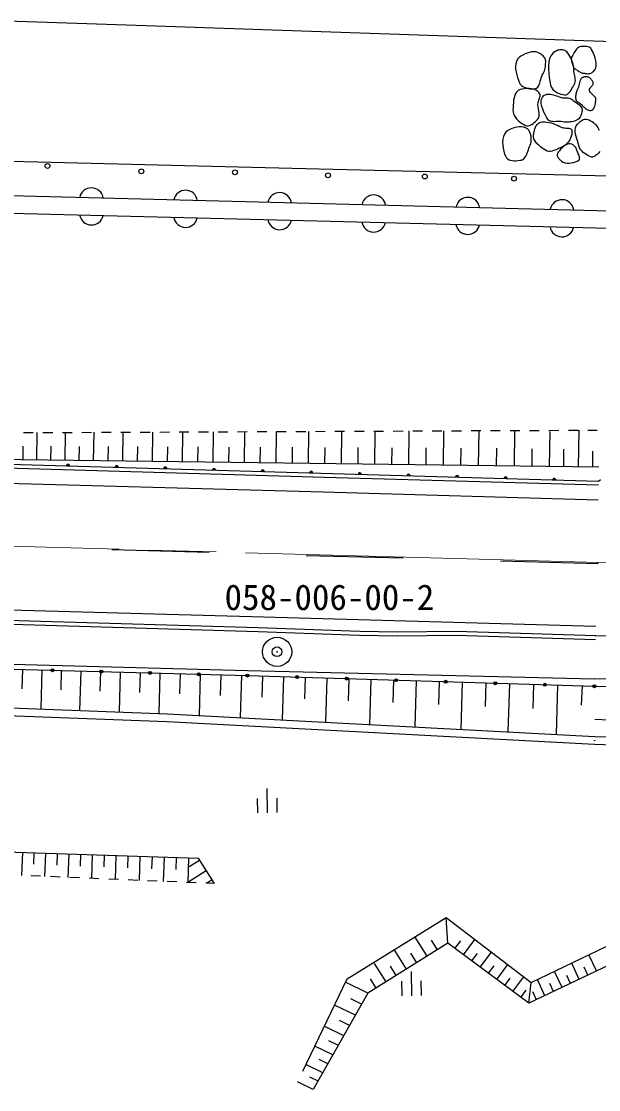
# Model space of a CAD drawing. Units: millimetres, scale not verified. Extents: x 40000 to 680000, y 20000 to 380000.
# Drawn here: x 295016 to 324676, y 251043 to 305992 of the extents above; entities that cross this region are included whole.
import ezdxf
from ezdxf.enums import TextEntityAlignment as Align

# ---------------------------------------------------------------- set-up
doc = ezdxf.new("R2010")
doc.units = ezdxf.units.MM
doc.header["$LTSCALE"] = 1000
doc.header["$PDMODE"] = 32
doc.header["$PDSIZE"] = 500
doc.linetypes.add('CHAIN', pattern=[18.5, 12, -1.5, 3.5, -1.5])
doc.linetypes.add('DASHED', pattern=[7.5, 6, -1.5])
for name, color, linetype, lineweight in [('M-BGD', 7, 'Continuous', 25), ('M-BGD-EXST', 7, 'Continuous', 25), ('M-BMK', 2, 'CHAIN', 13), ('M-BMK-SRVR', 3, 'Continuous', 25), ('M-STR-STRC', 7, 'Continuous', 25)]:
    doc.layers.add(name, color=color, linetype=linetype, lineweight=lineweight)
doc.layers.add('M-OTRS', color=6, linetype='Continuous')
doc.styles.add('ＭＳ ゴシック', font='')
doc.styles.get('ＭＳ ゴシック').set_extended_font_data('MS Gothic')

msp = doc.modelspace()

# ---------------------------------------------------------------- linework, layer by layer
at = {"layer": 'M-BGD'}
for p, q in [((272848, 306747), (301433, 305782)), ((301433, 305782), (328075, 304867)), ((309623, 298401), (288983, 298921)), ((337987, 297710), (309623, 298401)), ((277459, 297459), (374178, 295021)), ((277464, 296555), (374152, 294117)), ((295126, 284839), (295626, 284841)), ((295812, 283420), (295830, 284842)), ((296126, 284843), (296626, 284845)), ((297126, 284847), (297626, 284850)), ((297258, 283402), (297276, 284848)), ((298126, 284852), (298626, 284854)), ((298729, 283383), (298748, 284854)), ((299126, 284856), (299626, 284858)), ((300125, 284860), (300625, 284863)), ((300226, 283364), (300245, 284861)), ((301125, 284865), (301625, 284867)), ((301749, 283345), (301768, 284868)), ((302125, 284869), (302625, 284871)), ((303125, 284873), (303625, 284876)), ((303298, 283325), (303318, 284874)), ((304125, 284878), (304625, 284880)), ((304874, 283305), (304894, 284881)), ((305125, 284882), (305625, 284884)), ((306125, 284886), (306625, 284889)), ((306477, 283285), (306498, 284888)), ((307125, 284891), (307625, 284893)), ((308109, 283264), (308130, 284895)), ((308125, 284895), (308625, 284897)), ((309125, 284900), (309625, 284902)), ((309768, 283243), (309790, 284902)), ((310125, 284904), (310625, 284906)), ((311125, 284908), (311625, 284910)), ((311457, 283221), (311478, 284910)), ((312125, 284913), (312625, 284915)), ((313125, 284917), (313625, 284919)), ((313175, 283199), (313197, 284917)), ((314125, 284921), (314625, 284923)), ((314922, 283177), (314945, 284925)), ((315125, 284926), (315625, 284928)), ((316125, 284930), (316625, 284932)), ((316700, 283154), (316723, 284932)), ((317125, 284934), (317625, 284936)), ((318125, 284939), (318625, 284941)), ((318509, 283131), (318532, 284940)), ((319125, 284943), (319625, 284945)), ((320125, 284947), (320625, 284949)), ((320350, 283108), (320373, 284948)), ((321125, 284952), (321625, 284954)), ((322125, 284956), (322625, 284958)), ((322158, 283085), (322181, 284894)), ((323125, 284960), (323625, 284962)), ((323646, 283066), (323670, 284963)), ((324125, 284965), (324601, 284967)), ((295101, 283429), (295110, 284140)), ((296535, 283411), (296544, 284134)), ((297993, 283393), (298003, 284128)), ((299477, 283374), (299487, 284122)), ((300987, 283354), (300997, 284116)), ((302523, 283335), (302533, 284110)), ((304086, 283315), (304096, 284103)), ((305676, 283295), (305686, 284097)), ((307293, 283274), (307304, 284090)), ((324673, 282319), (280148, 283620)), ((308939, 283253), (308949, 284083)), ((310613, 283232), (310623, 284076)), ((312316, 283210), (312327, 284069)), ((314049, 283188), (314060, 284062)), ((315811, 283166), (315823, 284055)), ((317605, 283143), (317616, 284047)), ((319429, 283120), (319441, 284040)), ((321254, 283096), (321266, 284001)), ((322884, 283076), (322896, 283993)), ((324375, 283057), (324385, 283885)), ((324775, 282416), (324673, 282319)), ((299668, 278821), (304667, 278691)), ((309642, 278523), (314641, 278394)), ((319633, 278243), (324631, 278113)), ((324482, 274403), (338240, 274159)), ((295071, 272656), (295044, 271664)), ((296062, 272629), (296008, 270625)), ((297064, 272601), (297037, 271600)), ((298066, 272574), (298011, 270549)), ((299078, 272547), (299051, 271534)), ((300091, 272519), (300035, 270473)), ((301114, 272491), (301086, 271468)), ((302137, 272464), (302081, 270395)), ((303172, 272436), (303144, 271401)), ((304206, 272407), (304148, 270292)), ((305264, 272379), (305235, 271321)), ((306322, 272350), (306263, 270179)), ((307407, 272318), (307373, 271232)), ((308492, 272284), (308423, 270065)), ((309602, 272250), (309567, 271140)), ((310712, 272215), (310641, 269947)), ((311846, 272180), (311811, 271046)), ((312980, 272145), (312908, 269826)), ((314139, 272109), (314104, 270950)), ((315299, 272073), (315226, 269703)), ((316484, 272037), (316447, 270852)), ((341720, 271964), (324472, 272181)), ((317669, 272000), (317594, 269577)), ((318880, 271963), (318843, 270751)), ((320092, 271925), (320015, 269449)), ((321330, 271887), (321291, 270649)), ((322568, 271848), (322490, 269317)), ((323824, 271810), (323772, 270820)), ((341712, 271462), (324506, 271785)), ((324478, 270103), (338406, 269397)), ((324460, 268812), (338346, 268394)), ((324481, 269212), (338376, 268896)), ((295066, 263246), (295027, 262061)), ((295658, 263227), (295639, 262634)), ((296251, 263208), (296212, 262011)), ((296849, 263188), (296830, 262590)), ((297447, 263169), (297408, 261961)), ((298051, 263149), (298032, 262545)), ((298655, 263129), (298616, 261910)), ((299265, 263109), (299245, 262500)), ((299875, 263090), (299835, 261858)), ((300491, 263070), (300471, 262454)), ((301107, 263050), (301066, 261806)), ((301728, 263029), (301708, 262408)), ((302350, 263009), (302309, 261754)), ((302977, 262989), (302957, 262361)), ((303605, 262968), (303564, 261701)), ((304174, 262834), (303637, 262496)), ((304512, 262298), (303564, 261701)), ((335370, 262326), (321092, 255483)), ((296005, 262020), (295505, 262041)), ((297004, 261978), (296504, 261999)), ((298003, 261935), (297504, 261957)), ((299002, 261893), (298503, 261914)), ((300001, 261851), (299502, 261872)), ((301000, 261809), (300501, 261830)), ((301999, 261767), (301500, 261788)), ((302999, 261725), (302499, 261746)), ((303998, 261682), (303498, 261704)), ((304924, 261643), (304497, 261661)), ((304810, 261824), (304549, 261659)), ((316934, 258571), (316843, 259905)), ((315861, 257900), (315251, 258879)), ((316934, 258571), (312821, 256002)), ((316398, 258236), (316090, 258729)), ((321092, 255483), (316934, 258571)), ((317291, 258306), (317589, 258705)), ((317729, 257981), (318319, 258772)), ((314803, 257240), (314203, 258202)), ((315332, 257570), (315029, 258055)), ((318159, 257661), (318452, 258053)), ((318590, 257341), (319170, 258118)), ((324562, 257146), (324177, 257976)), ((313760, 256588), (313169, 257536)), ((314282, 256914), (313984, 257391)), ((319014, 257027), (319302, 257411)), ((319438, 256712), (320008, 257475)), ((323680, 256712), (323292, 257549)), ((324124, 256923), (323929, 257343)), ((313246, 256267), (312953, 256737)), ((314547, 256618), (314559, 255868)), ((315040, 257125), (315059, 255875)), ((315547, 256633), (315558, 255883)), ((319855, 256402), (320137, 256780)), ((320272, 256093), (320832, 256842)), ((321918, 255875), (321534, 256703)), ((322797, 256293), (322410, 257125)), ((323238, 256502), (323045, 256920)), ((312821, 256002), (311667, 256567)), ((320682, 255788), (320960, 256159)), ((321092, 255483), (321213, 256549)), ((321481, 255668), (321289, 256081)), ((322357, 256084), (322165, 256499)), ((312821, 256002), (310015, 251043)), ((312501, 255435), (311944, 255708)), ((312180, 254869), (311106, 255396)), ((311881, 254340), (311363, 254595)), ((311582, 253812), (310582, 254302)), ((311303, 253319), (310820, 253555)), ((311024, 252825), (310093, 253281)), ((310503, 251904), (309637, 252329)), ((310763, 252365), (310314, 252585)), ((310260, 251474), (309842, 251679)), ((310016, 251045), (309211, 251440))]:
    msp.add_line(p, q, dxfattribs=at)
at = {"layer": 'M-BGD', "linetype": 'DASHED'}
for p, q in [((321213, 256549), (335606, 263475)), ((311753, 256747), (316843, 259905)), ((316843, 259905), (321213, 256549)), ((309479, 251999), (311753, 256747))]:
    msp.add_line(p, q, dxfattribs=at)
at = {"layer": 'M-BGD'}
for points in [[(321657, 304342), (321561, 304390), (321458, 304417), (321348, 304426), (321235, 304418), (321120, 304396), (321006, 304361), (320894, 304316), (320787, 304262), (320688, 304201), (320598, 304136), (320512, 304045), (320453, 303936), (320419, 303813), (320406, 303678), (320412, 303536), (320433, 303391), (320466, 303244), (320508, 303102), (320555, 302965), (320605, 302839), (320648, 302765), (320706, 302700), (320777, 302647), (320859, 302603), (320948, 302569), (321043, 302545), (321140, 302529), (321237, 302522), (321332, 302523), (321422, 302533), (321493, 302557), (321550, 302601), (321593, 302663), (321628, 302738), (321656, 302822), (321680, 302912), (321703, 303003), (321729, 303093), (321759, 303177), (321798, 303252), (321833, 303314), (321864, 303379), (321889, 303446), (321910, 303515), (321927, 303586), (321939, 303658), (321949, 303731), (321955, 303804), (321958, 303876), (321959, 303948), (321954, 303997), (321940, 304044), (321919, 304089), (321892, 304132), (321859, 304173), (321823, 304212), (321783, 304248), (321741, 304282), (321699, 304313)], [(322471, 304462), (322333, 304366), (322231, 304238), (322161, 304083), (322119, 303906), (322100, 303714), (322099, 303513), (322114, 303308), (322139, 303105), (322170, 302911), (322203, 302729), (322229, 302645), (322271, 302567), (322327, 302495), (322396, 302431), (322474, 302374), (322559, 302324), (322649, 302282), (322741, 302249), (322834, 302225), (322924, 302210), (322994, 302212), (323057, 302235), (323115, 302274), (323168, 302327), (323217, 302390), (323263, 302460), (323306, 302534), (323348, 302609), (323388, 302681), (323428, 302747), (323459, 302811), (323476, 302879), (323481, 302951), (323476, 303025), (323465, 303101), (323449, 303178), (323433, 303255), (323418, 303333), (323407, 303409), (323403, 303484), (323399, 303584), (323387, 303685), (323367, 303786), (323340, 303885), (323306, 303982), (323265, 304077), (323217, 304169), (323164, 304257), (323106, 304341), (323042, 304419), (323000, 304457), (322951, 304487), (322895, 304508), (322836, 304520), (322773, 304526), (322710, 304525), (322646, 304517), (322584, 304504), (322525, 304485)], [(324414, 303416), (324484, 303504), (324529, 303605), (324550, 303718), (324551, 303839), (324534, 303965), (324504, 304094), (324462, 304221), (324413, 304345), (324358, 304462), (324302, 304570), (324271, 304612), (324231, 304644), (324184, 304668), (324131, 304685), (324073, 304695), (324013, 304700), (323952, 304701), (323891, 304700), (323831, 304696), (323775, 304692), (323710, 304679), (323651, 304652), (323597, 304614), (323547, 304566), (323501, 304510), (323458, 304449), (323418, 304385), (323380, 304320), (323344, 304256), (323309, 304195), (323288, 304149), (323277, 304101), (323274, 304051), (323279, 303999), (323288, 303946), (323302, 303893), (323318, 303839), (323335, 303787), (323352, 303735), (323367, 303684), (323384, 303644), (323407, 303608), (323437, 303576), (323471, 303547), (323509, 303521), (323549, 303496), (323590, 303471), (323630, 303446), (323669, 303420), (323705, 303393), (323731, 303374), (323759, 303360), (323789, 303349), (323820, 303341), (323852, 303334), (323885, 303329), (323918, 303325), (323951, 303321), (323984, 303316), (324016, 303310), (324057, 303303), (324099, 303301), (324142, 303302), (324185, 303308), (324227, 303317), (324269, 303330), (324309, 303346), (324347, 303366), (324382, 303390)], [(323881, 303119), (323820, 303091), (323773, 303047), (323737, 302989), (323710, 302921), (323689, 302846), (323671, 302767), (323654, 302686), (323635, 302607), (323612, 302532), (323581, 302465), (323560, 302424), (323542, 302381), (323527, 302337), (323515, 302292), (323506, 302245), (323500, 302199), (323496, 302152), (323495, 302105), (323496, 302058), (323499, 302012), (323509, 301967), (323530, 301927), (323559, 301892), (323595, 301859), (323636, 301829), (323679, 301800), (323723, 301770), (323765, 301740), (323804, 301708), (323838, 301673), (323872, 301634), (323909, 301594), (323949, 301556), (323991, 301520), (324034, 301487), (324080, 301458), (324127, 301435), (324176, 301418), (324225, 301409), (324276, 301408), (324332, 301422), (324379, 301453), (324417, 301497), (324448, 301552), (324473, 301615), (324492, 301684), (324508, 301755), (324520, 301827), (324531, 301897), (324540, 301961), (324537, 302021), (324513, 302076), (324472, 302129), (324421, 302179), (324365, 302228), (324310, 302277), (324261, 302327), (324223, 302379), (324202, 302434), (324204, 302493), (324215, 302524), (324232, 302552), (324252, 302579), (324275, 302604), (324299, 302629), (324324, 302653), (324347, 302679), (324368, 302705), (324386, 302733), (324398, 302764), (324404, 302795), (324402, 302826), (324394, 302857), (324381, 302887), (324364, 302917), (324344, 302946), (324321, 302975), (324298, 303002), (324275, 303029), (324253, 303054), (324226, 303080), (324194, 303100), (324159, 303116), (324121, 303127), (324081, 303134), (324041, 303138), (323999, 303138), (323959, 303134), (323919, 303128)], [(321660, 302246), (321611, 302334), (321540, 302405), (321451, 302460), (321347, 302499), (321232, 302524), (321111, 302536), (320988, 302537), (320867, 302528), (320751, 302510), (320645, 302484), (320549, 302439), (320472, 302370), (320411, 302282), (320366, 302177), (320333, 302060), (320310, 301936), (320295, 301807), (320286, 301679), (320280, 301555), (320276, 301439), (320283, 301337), (320309, 301237), (320352, 301141), (320409, 301049), (320479, 300963), (320559, 300882), (320646, 300809), (320738, 300743), (320832, 300685), (320927, 300637), (320989, 300618), (321053, 300617), (321118, 300630), (321183, 300656), (321248, 300692), (321311, 300736), (321372, 300785), (321430, 300836), (321485, 300888), (321536, 300937), (321590, 301010), (321618, 301093), (321627, 301185), (321620, 301284), (321605, 301386), (321586, 301491), (321569, 301597), (321559, 301700), (321562, 301800), (321583, 301894), (321596, 301928), (321610, 301963), (321625, 301998), (321639, 302034), (321652, 302070), (321662, 302106), (321669, 302141), (321671, 302176), (321668, 302211)], [(323315, 301974), (323377, 301923), (323446, 301872), (323518, 301821), (323589, 301769), (323657, 301715), (323719, 301659), (323770, 301599), (323808, 301536), (323829, 301468), (323829, 301394), (323819, 301333), (323803, 301270), (323783, 301208), (323757, 301147), (323727, 301089), (323692, 301035), (323652, 300986), (323607, 300944), (323557, 300910), (323502, 300886), (323438, 300865), (323372, 300846), (323305, 300830), (323237, 300817), (323169, 300807), (323101, 300801), (323033, 300799), (322966, 300802), (322899, 300811), (322833, 300825), (322755, 300838), (322672, 300843), (322586, 300841), (322499, 300837), (322413, 300833), (322330, 300835), (322253, 300844), (322183, 300865), (322123, 300901), (322075, 300955), (322005, 301068), (321935, 301194), (321867, 301330), (321807, 301470), (321760, 301611), (321729, 301749), (321720, 301880), (321738, 301998), (321786, 302101), (321869, 302183), (321941, 302221), (322018, 302243), (322099, 302251), (322184, 302248), (322271, 302234), (322359, 302213), (322446, 302186), (322532, 302156), (322616, 302124), (322696, 302094), (322756, 302076), (322820, 302066), (322886, 302061), (322953, 302060), (323020, 302058), (323086, 302055), (323149, 302048), (323209, 302033), (323265, 302010)], [(323298, 300382), (323306, 300285), (323297, 300186), (323274, 300086), (323239, 299987), (323191, 299893), (323133, 299803), (323066, 299722), (322992, 299650), (322911, 299590), (322825, 299543), (322741, 299505), (322653, 299463), (322563, 299421), (322472, 299381), (322380, 299347), (322289, 299321), (322199, 299306), (322112, 299306), (322029, 299322), (321951, 299359), (321863, 299415), (321773, 299477), (321684, 299545), (321598, 299617), (321519, 299695), (321449, 299777), (321392, 299864), (321352, 299954), (321330, 300048), (321331, 300146), (321342, 300223), (321358, 300305), (321377, 300388), (321402, 300470), (321432, 300548), (321469, 300621), (321513, 300685), (321565, 300739), (321625, 300779), (321693, 300802), (321801, 300818), (321910, 300820), (322019, 300812), (322128, 300794), (322237, 300767), (322345, 300733), (322451, 300693), (322555, 300648), (322656, 300600), (322755, 300550), (322810, 300529), (322873, 300517), (322940, 300511), (323010, 300507), (323078, 300503), (323142, 300497), (323199, 300484), (323246, 300463), (323280, 300430)], [(321086, 300394), (321015, 300470), (320927, 300523), (320824, 300555), (320710, 300569), (320590, 300566), (320467, 300549), (320344, 300520), (320225, 300481), (320115, 300434), (320016, 300382), (319913, 300299), (319837, 300193), (319785, 300067), (319754, 299927), (319743, 299776), (319750, 299620), (319771, 299463), (319804, 299310), (319848, 299166), (319901, 299035), (319943, 298968), (320002, 298915), (320073, 298877), (320155, 298850), (320245, 298834), (320339, 298827), (320435, 298827), (320530, 298834), (320621, 298845), (320706, 298860), (320779, 298885), (320840, 298927), (320892, 298985), (320935, 299055), (320972, 299133), (321005, 299217), (321035, 299303), (321065, 299390), (321095, 299472), (321129, 299549), (321163, 299628), (321188, 299712), (321206, 299799), (321214, 299889), (321215, 299979), (321207, 300069), (321190, 300157), (321164, 300241), (321130, 300321)], [(323292, 299675), (323207, 299694), (323122, 299688), (323037, 299663), (322953, 299620), (322872, 299563), (322795, 299495), (322724, 299419), (322660, 299339), (322603, 299257), (322556, 299177), (322544, 299146), (322542, 299114), (322547, 299080), (322558, 299047), (322575, 299013), (322595, 298980), (322619, 298948), (322644, 298918), (322669, 298889), (322694, 298863), (322769, 298802), (322856, 298756), (322953, 298724), (323057, 298706), (323165, 298701), (323273, 298709), (323380, 298729), (323481, 298760), (323575, 298803), (323657, 298857), (323687, 298889), (323701, 298928), (323702, 298972), (323694, 299020), (323678, 299070), (323657, 299123), (323634, 299176), (323611, 299228), (323591, 299279), (323577, 299328), (323565, 299372), (323548, 299415), (323528, 299457), (323503, 299498), (323475, 299537), (323443, 299572), (323409, 299605), (323372, 299633), (323333, 299657)]]:
    msp.add_lwpolyline(points, close=True, dxfattribs=at)
for points in [[(267807, 301350), (269096, 298205), (274308, 288049), (275947, 284978), (276778, 284056), (277839, 283306), (278878, 282849), (280499, 282611), (310521, 281797), (324645, 281375)], [(324735, 299306), (324666, 299216), (324634, 299185), (324600, 299152), (324563, 299120), (324524, 299090), (324484, 299063), (324443, 299040), (324402, 299024), (324360, 299015), (324319, 299015), (324278, 299025), (324197, 299059), (324116, 299099), (324038, 299145), (323962, 299197), (323890, 299255), (323825, 299318), (323768, 299386), (323719, 299459), (323681, 299536), (323655, 299618), (323626, 299726), (323592, 299840), (323557, 299957), (323523, 300075), (323496, 300192), (323479, 300307), (323475, 300417), (323489, 300521), (323523, 300617), (323583, 300702), (323626, 300746), (323673, 300791), (323723, 300834), (323777, 300874), (323832, 300910), (323889, 300938), (323947, 300959), (324004, 300969), (324061, 300968), (324117, 300953), (324192, 300919), (324267, 300880), (324341, 300835), (324411, 300784), (324477, 300728), (324537, 300668), (324589, 300602), (324632, 300533), (324665, 300459), (324685, 300382)], [(324667, 282132), (310584, 282534), (279573, 283436), (277321, 285573), (275441, 287421), (270846, 296884)], [(324694, 283053), (280148, 283620), (279304, 283996), (275825, 287351), (275198, 288168)], [(234888, 276803), (235124, 276792), (269245, 275895), (279586, 275628), (307185, 274808), (312403, 274624), (314327, 274590), (317365, 274624), (324526, 274402)], [(235119, 276592), (269240, 275695), (279581, 275428), (307178, 274608), (312398, 274424), (314327, 274390), (317363, 274424), (324520, 274202)], [(235124, 276792), (235147, 274534), (261499, 273815), (306633, 272599), (324472, 272181)], [(259315, 273000), (261550, 273566), (306632, 272342), (324460, 271790)], [(262580, 272134), (263701, 271856), (279220, 271260), (302501, 270379), (324481, 269212)], [(262568, 271725), (263645, 271458), (279205, 270861), (302482, 269980), (324460, 268812)], [(214642, 264302), (217475, 265161), (227907, 265545), (246055, 265122), (280147, 263732), (304099, 262952), (304924, 261643)]]:
    msp.add_lwpolyline(points, dxfattribs=at)
for centre, radius in [((296357, 298556), 125), ((301181, 298281), 125), ((305992, 298225), 125), ((310769, 298072), 125), ((315744, 298015), 125), ((320331, 297901), 125), ((324631, 278113), 10), ((296614, 272614), 75), ((296614, 272614), 60), ((296614, 272614), 50), ((299118, 272546), 75), ((299118, 272546), 60), ((299118, 272546), 50), ((301623, 272478), 75), ((301623, 272478), 60), ((301623, 272478), 50), ((304127, 272410), 75), ((304127, 272410), 60), ((304127, 272410), 50), ((306632, 272342), 75), ((306632, 272342), 60), ((306632, 272342), 50), ((309179, 272263), 75), ((309179, 272263), 60), ((309179, 272263), 50), ((311726, 272184), 75), ((311726, 272184), 60), ((311726, 272184), 50), ((314273, 272105), 75), ((314273, 272105), 60), ((314273, 272105), 50), ((316820, 272026), 75), ((316820, 272026), 60), ((316820, 272026), 50), ((319366, 271948), 75), ((319366, 271948), 60), ((319366, 271948), 50), ((321913, 271869), 75), ((321913, 271869), 60), ((321913, 271869), 50), ((324460, 271790), 75), ((324460, 271790), 60), ((324460, 271790), 50), ((324469, 268993), 10)]:
    msp.add_circle(centre, radius, dxfattribs=at)
for centre, radius, start, end in [((298613, 296813), 615, 9.13, 167.9817), ((303449, 296691), 615, 9.13, 167.9817), ((308285, 296569), 615, 9.13, 167.9817), ((313121, 296447), 615, 9.13, 167.9817), ((317957, 296325), 615, 9.13, 167.9817), ((322793, 296203), 615, 9.13, 167.9817), ((298617, 296134), 615, 189.1119, 347.9998), ((303452, 296012), 615, 189.1119, 347.9998), ((308286, 295890), 615, 189.1119, 347.9998), ((313121, 295768), 615, 189.1119, 347.9998), ((317955, 295647), 615, 189.1119, 347.9998), ((322789, 295525), 615, 189.1119, 347.9998), ((297413, 283137), 78.1, 342.0667, 194.5871), ((297413, 283137), 62.5, 337.8396, 198.8142), ((297413, 283137), 50, 332.3825, 204.2714), ((299912, 283064), 78.1, 342.0667, 194.5871), ((299912, 283064), 62.5, 337.8396, 198.8142), ((299912, 283064), 50, 332.3825, 204.2714), ((302411, 282991), 78.1, 342.0667, 194.5871), ((302411, 282991), 62.5, 337.8396, 198.8142), ((302411, 282991), 50, 332.3825, 204.2714), ((304910, 282918), 78.1, 342.0667, 194.5871), ((304910, 282918), 62.5, 337.8396, 198.8142), ((304910, 282918), 50, 332.3825, 204.2714), ((307409, 282845), 78.1, 342.0667, 194.5871), ((307409, 282845), 62.5, 337.8396, 198.8142), ((307409, 282845), 50, 332.3825, 204.2714), ((309908, 282772), 78.1, 342.0667, 194.5871), ((309908, 282772), 62.5, 337.8396, 198.8142), ((309908, 282772), 50, 332.3825, 204.2714), ((312406, 282699), 78.1, 342.0667, 194.5871), ((312406, 282699), 62.5, 337.8396, 198.8142), ((312406, 282699), 50, 332.3825, 204.2714), ((314905, 282626), 78.1, 342.0667, 194.5871), ((314905, 282626), 62.5, 337.8396, 198.8142), ((314905, 282626), 50, 332.3825, 204.2714), ((317404, 282553), 78.1, 342.0667, 194.5871), ((317404, 282553), 62.5, 337.8396, 198.8142), ((317404, 282553), 50, 332.3825, 204.2714), ((319903, 282480), 78.1, 342.0667, 194.5871), ((319903, 282480), 62.5, 337.8396, 198.8142), ((319903, 282480), 50, 332.3825, 204.2714), ((322402, 282407), 78.1, 342.0667, 194.5871), ((322402, 282407), 62.5, 337.8396, 198.8142), ((322402, 282407), 50, 332.3825, 204.2714)]:
    msp.add_arc(centre, radius, start, end, dxfattribs=at)
at = {"layer": 'M-BGD-EXST'}
for p, q in [((307626, 266532), (307645, 265282)), ((307134, 266024), (307146, 265274)), ((308134, 266040), (308145, 265290))]:
    msp.add_line(p, q, dxfattribs=at)
at = {"layer": 'M-BMK'}
msp.add_line((269547, 279686), (317304, 278362), dxfattribs=at)
msp.add_lwpolyline([(317304, 278362), (325302, 278147), (333300, 277975), (341299, 277887), (349299, 277927), (357296, 278135), (357629, 278148)], dxfattribs=at)
at = {"layer": 'M-BMK-SRVR'}
msp.add_circle((308156, 273565), 750, dxfattribs=at)
at = {"layer": 'M-OTRS'}
msp.add_point((308156, 273565), dxfattribs=at)
at = {"layer": 'M-STR-STRC'}
msp.add_lwpolyline([(324540, 274866), (306834, 275361), (279495, 276125), (269222, 276401), (235121, 277395), (234946, 277400)], dxfattribs=at)

# ---------------------------------------------------------------- texts
at = {"layer": 'M-BMK-SRVR', "style": 'ＭＳ ゴシック'}
msp.add_text('058-006-00-2', height=1320, dxfattribs=at).set_placement((305456, 275315), align=Align.BOTTOM_LEFT)

doc.saveas('drawing.dxf')
